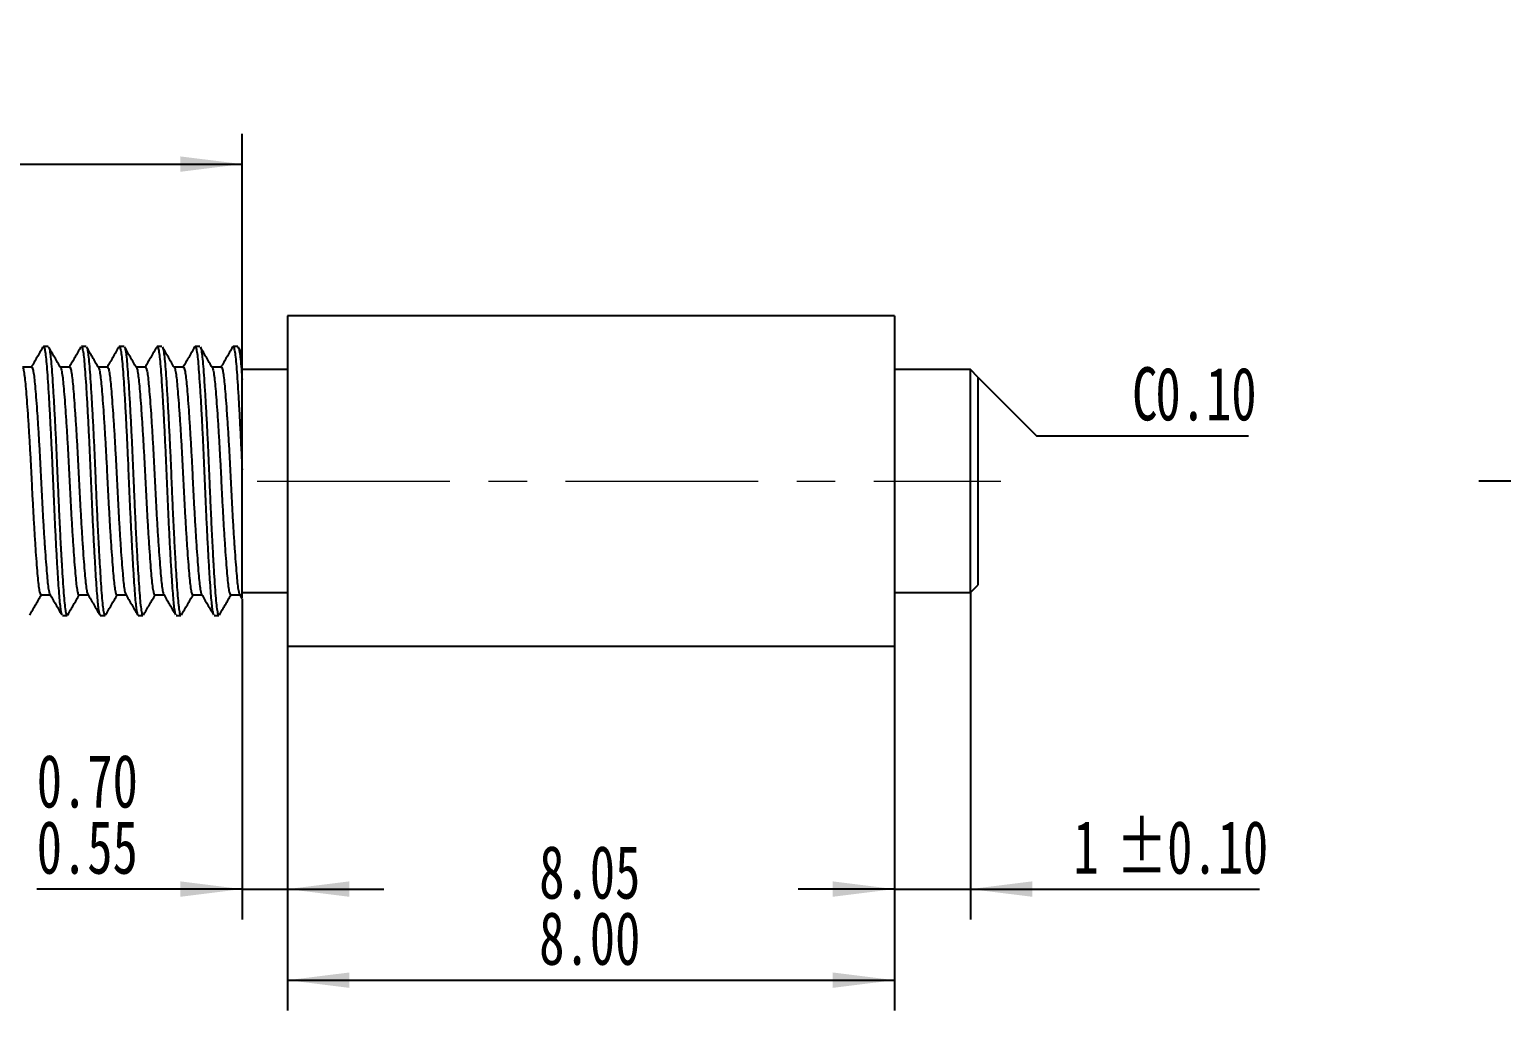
# Model space of a CAD drawing. Header units: millimetres. Extents: x 0 to 297, y 0 to 210.
# Drawn here: x 110.5 to 207.5, y 78.1 to 142.7 of the extents above; entities that cross this region are included whole.
import ezdxf

# ---------------------------------------------------------------- set-up
doc = ezdxf.new("R2010")
doc.units = ezdxf.units.MM
doc.linetypes.add('CENTERX2', pattern=[20.32, 12.7, -2.54, 2.54, -2.54])
doc.layers.add('图框', color=7, linetype='Continuous')
doc.styles.add('SLDTEXTSTYLE5', font='TXT', dxfattribs={"width": 0.7})
doc.dimstyles.new('SLDDIMSTYLE0', dxfattribs={"dimtxt": 3.5, "dimasz": 4.08, "dimexe": 0, "dimexo": 0.0625, "dimgap": 0.875, "dimtad": 2, "dimlfac": 0.2, "dimrnd": 1e-09, "dimzin": 0, "dimdsep": 46, "dimtxsty": 'SLDTEXTSTYLE5', "dimsah": 1, "dimcen": 0.09, "dimadec": 0, "dimazin": 0, "dimlim": 1, "dimtp": 0.1, "dimtm": 0.05, "dimtfac": 1, "dimtmove": 0, "dimatfit": 0, "dimfxl": 0, "dimfrac": 2, "dimtolj": 1, "dimtzin": 0, "dimarcsym": 0})
doc.dimstyles.new('SLDDIMSTYLE1', dxfattribs={"dimtxt": 3.5, "dimasz": 4.08, "dimexe": 0, "dimexo": 0.0625, "dimgap": 0.875, "dimtad": 2, "dimlfac": 0.2, "dimrnd": 1e-09, "dimzin": 4, "dimdsep": 46, "dimtxsty": 'SLDTEXTSTYLE5', "dimsah": 1, "dimcen": 0.09, "dimadec": 0, "dimazin": 1, "dimlim": 1, "dimtp": 0.05, "dimtfac": 1, "dimtofl": 0, "dimtmove": 0, "dimatfit": 3, "dimfxl": 0, "dimfrac": 2, "dimtolj": 1, "dimtzin": 4, "dimarcsym": 0})
doc.dimstyles.new('SLDDIMSTYLE2', dxfattribs={"dimtxt": 3.5, "dimasz": 4.08, "dimexe": 0, "dimexo": 0.0625, "dimgap": 0.875, "dimtad": 2, "dimlfac": 0.2, "dimrnd": 1e-09, "dimzin": 12, "dimdsep": 46, "dimtxsty": 'SLDTEXTSTYLE5', "dimsah": 1, "dimcen": 0.09, "dimadec": 0, "dimazin": 3, "dimtol": 1, "dimtp": 0.1, "dimtm": 0.1, "dimtfac": 1, "dimtmove": 0, "dimatfit": 0, "dimfxl": 0, "dimfrac": 2, "dimtolj": 1, "dimtzin": 0, "dimarcsym": 0})
doc.dimstyles.new('SLDDIMSTYLE3', dxfattribs={"dimtxt": 3.5, "dimasz": 4.08, "dimexe": 0, "dimexo": 0.0625, "dimgap": 0.875, "dimtad": 2, "dimlfac": 0.2, "dimrnd": 1e-09, "dimzin": 4, "dimdsep": 46, "dimtxsty": 'SLDTEXTSTYLE5', "dimsah": 1, "dimcen": 0.09, "dimadec": 0, "dimazin": 1, "dimlim": 1, "dimtp": 0.05, "dimtm": 0.1, "dimtfac": 1, "dimtofl": 0, "dimtmove": 0, "dimatfit": 3, "dimfxl": 0, "dimfrac": 2, "dimtolj": 1, "dimtzin": 4, "dimarcsym": 0})

# ---------------------------------------------------------------- blocks, each defined once
blk = doc.blocks.new('SW_CHAMFER_DIMENSION_0')
at = {"layer": '图框', "color": 0}
for p, q in [((-10.164, 3.866), (-6.298, 0)), ((-6.298, 0), (7.676, 0))]:
    blk.add_line(p, q, dxfattribs=at)
at = {"layer": '图框', "color": 0, "char_height": 3.5, "attachment_point": 1, "style": 'SLDTEXTSTYLE5'}
for s, insert in [('C', (0, 4.512)), ('0.10', (1.536, 4.512))]:
    blk.add_mtext(s, dxfattribs=dict(at, insert=insert))
blk = doc.blocks.new('_D')
at = {"layer": '图框'}
for p, q in [((124.489, 105.203), (124.489, 84.078)), ((127.489, 102.078), (127.489, 84.078)), ((124.489, 86.078), (110.953, 86.078)), ((124.489, 86.078), (127.489, 86.078)), ((127.489, 86.078), (133.839, 86.078))]:
    blk.add_line(p, q, dxfattribs=at)
for points in [[(124.489, 86.078), (120.409, 86.586), (120.409, 85.57)], [(127.489, 86.078), (131.569, 85.57), (131.569, 86.586)]]:
    blk.add_solid(points, dxfattribs=at)
at = {"layer": '图框', "char_height": 3.5, "attachment_point": 1, "style": 'SLDTEXTSTYLE5'}
for s, insert in [('0.70', (110.955, 94.946)), ('0.55', (110.953, 90.59))]:
    blk.add_mtext(s, dxfattribs=dict(at, insert=insert))
blk = doc.blocks.new('_D_1')
at = {"layer": '图框'}
for p, q in [((127.489, 102.078), (127.489, 78.078)), ((167.489, 102.078), (167.489, 78.078)), ((127.489, 80.078), (167.489, 80.078))]:
    blk.add_line(p, q, dxfattribs=at)
for points in [[(127.489, 80.078), (131.569, 79.57), (131.569, 80.586)], [(167.489, 80.078), (163.409, 80.586), (163.409, 79.57)]]:
    blk.add_solid(points, dxfattribs=at)
at = {"layer": '图框', "char_height": 3.5, "attachment_point": 1, "style": 'SLDTEXTSTYLE5'}
for s, insert in [('8.05', (144.072, 88.946)), ('8.00', (144.072, 84.59))]:
    blk.add_mtext(s, dxfattribs=dict(at, insert=insert))
blk = doc.blocks.new('_D_2')
at = {"layer": '图框'}
for p, q in [((167.489, 105.603), (167.489, 84.078)), ((172.489, 105.603), (172.489, 84.078)), ((167.489, 86.078), (161.139, 86.078)), ((167.489, 86.078), (172.489, 86.078)), ((172.489, 86.078), (191.546, 86.078))]:
    blk.add_line(p, q, dxfattribs=at)
for points in [[(167.489, 86.078), (163.409, 86.586), (163.409, 85.57)], [(172.489, 86.078), (176.569, 85.57), (176.569, 86.586)]]:
    blk.add_solid(points, dxfattribs=at)
at = {"layer": '图框', "char_height": 3.5, "attachment_point": 1, "style": 'SLDTEXTSTYLE5'}
for s, insert in [('1', (179.277, 90.59)), ('±0.10', (182.125, 90.59))]:
    blk.add_mtext(s, dxfattribs=dict(at, insert=insert))
blk = doc.blocks.new('_D_3')
at = {"layer": '图框'}
for p, q in [((87.489, 120.488), (87.489, 135.828)), ((124.489, 119.631), (124.489, 135.828)), ((87.489, 133.828), (124.489, 133.828))]:
    blk.add_line(p, q, dxfattribs=at)
for points in [[(87.489, 133.828), (91.569, 133.32), (91.569, 134.336)], [(124.489, 133.828), (120.409, 134.336), (120.409, 133.32)]]:
    blk.add_solid(points, dxfattribs=at)
at = {"layer": '图框', "char_height": 3.5, "attachment_point": 1, "style": 'SLDTEXTSTYLE5'}
for s, insert in [('7.45', (102.646, 142.696)), ('7.30', (102.646, 138.34))]:
    blk.add_mtext(s, dxfattribs=dict(at, insert=insert))
blk = doc.blocks.new('SW_CENTERMARKSYMBOL_0')
at = {"layer": '图框', "color": 0}
for p, q in [((0, 12.5), (0, 23.375)), ((0, 0), (0, 12.5)), ((-12.5, 0), (-23.375, 0)), ((0, 0), (-12.5, 0)), ((0, 0), (0, -12.5)), ((0, 0), (12.5, 0)), ((12.5, 0), (23.375, 0)), ((0, -12.5), (0, -23.375))]:
    blk.add_line(p, q, dxfattribs=at)

msp = doc.modelspace()

# ---------------------------------------------------------------- linework, layer by layer
at = {"color": 7, "linetype": 'Continuous', "lineweight": 25}
for p, q in [((167.489, 123.828), (127.489, 123.828)), ((127.489, 123.828), (127.489, 102.078)), ((167.489, 123.828), (167.489, 102.078)), ((111.708, 121.807), (111.395, 121.807)), ((114.208, 121.807), (113.895, 121.807)), ((116.708, 121.807), (116.395, 121.807)), ((119.208, 121.807), (118.895, 121.807)), ((121.708, 121.807), (121.395, 121.807)), ((124.208, 121.807), (123.895, 121.807)), ((124.504, 121.325), (124.24, 121.78)), ((110.614, 120.453), (110.009, 120.453)), ((113.114, 120.453), (112.509, 120.453)), ((115.614, 120.453), (115.009, 120.453)), ((118.114, 120.453), (117.509, 120.453)), ((120.614, 120.453), (120.009, 120.453)), ((123.114, 120.453), (122.509, 120.453)), ((127.489, 120.303), (124.489, 120.303)), ((172.489, 120.303), (167.489, 120.303)), ((172.989, 119.803), (172.489, 120.303)), ((172.489, 105.603), (172.489, 120.303)), ((172.989, 119.803), (172.989, 106.103)), ((172.489, 105.603), (172.989, 106.103)), ((111.239, 105.453), (111.844, 105.453)), ((113.739, 105.453), (114.344, 105.453)), ((116.239, 105.453), (116.844, 105.453)), ((118.739, 105.453), (119.344, 105.453)), ((121.239, 105.453), (121.844, 105.453)), ((123.739, 105.453), (124.344, 105.453)), ((124.321, 105.494), (124.478, 105.224)), ((124.489, 105.603), (127.489, 105.603)), ((167.489, 105.603), (172.489, 105.603)), ((112.645, 104.1), (112.958, 104.1)), ((115.145, 104.1), (115.458, 104.1)), ((117.645, 104.1), (117.958, 104.1)), ((120.145, 104.1), (120.458, 104.1)), ((122.645, 104.1), (122.958, 104.1)), ((127.489, 102.078), (167.489, 102.078))]:
    msp.add_line(p, q, dxfattribs=at)
for points, knots in [([(111.363, 121.78), (111.232, 121.554), (110.976, 121.111), (110.719, 120.669), (110.594, 120.453)], [0, 0, 0, 0, 0.512011, 1, 1, 1, 1]), ([(111.395, 121.806), (111.395, 121.806), (111.418, 121.844), (111.462, 121.714), (111.526, 121.403), (111.586, 120.867), (111.641, 120.155), (111.702, 119.261), (111.768, 118.193), (111.834, 116.982), (111.9, 115.673), (111.963, 114.319), (112.02, 112.953), (112.078, 111.587), (112.141, 110.233), (112.206, 108.925), (112.273, 107.714), (112.335, 106.694), (112.391, 105.872), (112.44, 105.229), (112.488, 104.727), (112.539, 104.375), (112.579, 104.183), (112.602, 104.158), (112.608, 104.152)], [0, 0, 0, 0, 0.0000511, 0.0526274, 0.1045342, 0.1551521, 0.2048299, 0.2559413, 0.3081436, 0.3607953, 0.4132213, 0.4647636, 0.5148289, 0.5648943, 0.6164365, 0.6688626, 0.7215143, 0.7737165, 0.8177572, 0.8606326, 0.9036638, 0.945092, 0.9872119, 1, 1, 1, 1]), ([(112.527, 120.422), (112.396, 120.648), (112.134, 121.101), (111.871, 121.554), (111.74, 121.78)], [0, 0, 0, 0, 0.499889, 1, 1, 1, 1]), ([(111.74, 121.752), (111.752, 121.738), (111.785, 121.697), (111.839, 121.391), (111.898, 120.87), (111.953, 120.154), (112.015, 119.261), (112.08, 118.193), (112.147, 116.982), (112.213, 115.673), (112.276, 114.319), (112.33, 113.021), (112.381, 111.795), (112.434, 110.64), (112.488, 109.522), (112.544, 108.471), (112.598, 107.511), (112.655, 106.589), (112.712, 105.752), (112.768, 105.038), (112.827, 104.511), (112.891, 104.166), (112.936, 104.122), (112.958, 104.1)], [0, 0, 0, 0, 0.027037, 0.078729, 0.129138, 0.17861, 0.22951, 0.281497, 0.333931, 0.38614, 0.437469, 0.487327, 0.529657, 0.573113, 0.617342, 0.660107, 0.702857, 0.745226, 0.796126, 0.845598, 0.896007, 0.947699, 1, 1, 1, 1]), ([(113.863, 121.78), (113.732, 121.554), (113.476, 121.111), (113.219, 120.669), (113.094, 120.453)], [0, 0, 0, 0, 0.512011, 1, 1, 1, 1]), ([(113.895, 121.806), (113.895, 121.806), (113.918, 121.844), (113.962, 121.714), (114.026, 121.403), (114.086, 120.867), (114.141, 120.155), (114.202, 119.261), (114.268, 118.193), (114.334, 116.982), (114.4, 115.673), (114.463, 114.319), (114.52, 112.953), (114.578, 111.587), (114.641, 110.233), (114.706, 108.925), (114.773, 107.714), (114.835, 106.694), (114.891, 105.872), (114.94, 105.229), (114.988, 104.727), (115.039, 104.375), (115.079, 104.183), (115.102, 104.158), (115.108, 104.152)], [0, 0, 0, 0, 0.0000511, 0.0526274, 0.1045342, 0.1551521, 0.2048299, 0.2559413, 0.3081436, 0.3607953, 0.4132213, 0.4647636, 0.5148289, 0.5648943, 0.6164365, 0.6688626, 0.7215143, 0.7737165, 0.8177572, 0.8606326, 0.9036638, 0.945092, 0.9872119, 1, 1, 1, 1]), ([(115.027, 120.422), (114.896, 120.648), (114.634, 121.101), (114.371, 121.554), (114.24, 121.78)], [0, 0, 0, 0, 0.499889, 1, 1, 1, 1]), ([(114.24, 121.752), (114.252, 121.738), (114.285, 121.697), (114.339, 121.391), (114.398, 120.87), (114.453, 120.154), (114.515, 119.261), (114.58, 118.193), (114.647, 116.982), (114.713, 115.673), (114.776, 114.319), (114.83, 113.021), (114.881, 111.795), (114.934, 110.64), (114.988, 109.522), (115.044, 108.471), (115.098, 107.511), (115.155, 106.589), (115.212, 105.752), (115.268, 105.038), (115.327, 104.511), (115.391, 104.166), (115.436, 104.122), (115.458, 104.1)], [0, 0, 0, 0, 0.027037, 0.078729, 0.129138, 0.17861, 0.22951, 0.281497, 0.333931, 0.38614, 0.437469, 0.487327, 0.529657, 0.573113, 0.617342, 0.660107, 0.702857, 0.745226, 0.796126, 0.845598, 0.896007, 0.947699, 1, 1, 1, 1]), ([(116.363, 121.78), (116.232, 121.554), (115.976, 121.111), (115.719, 120.669), (115.594, 120.453)], [0, 0, 0, 0, 0.512011, 1, 1, 1, 1]), ([(116.395, 121.806), (116.395, 121.806), (116.418, 121.844), (116.462, 121.714), (116.526, 121.403), (116.586, 120.867), (116.641, 120.155), (116.702, 119.261), (116.768, 118.193), (116.834, 116.982), (116.9, 115.673), (116.963, 114.319), (117.02, 112.953), (117.078, 111.587), (117.141, 110.233), (117.206, 108.925), (117.273, 107.714), (117.335, 106.694), (117.391, 105.872), (117.44, 105.229), (117.488, 104.727), (117.539, 104.375), (117.579, 104.183), (117.602, 104.158), (117.608, 104.152)], [0, 0, 0, 0, 0.0000511, 0.0526274, 0.1045342, 0.1551521, 0.2048299, 0.2559413, 0.3081436, 0.3607953, 0.4132213, 0.4647636, 0.5148289, 0.5648943, 0.6164365, 0.6688626, 0.7215143, 0.7737165, 0.8177572, 0.8606326, 0.9036638, 0.945092, 0.9872119, 1, 1, 1, 1]), ([(117.527, 120.422), (117.396, 120.648), (117.134, 121.101), (116.871, 121.554), (116.74, 121.78)], [0, 0, 0, 0, 0.499889, 1, 1, 1, 1]), ([(116.74, 121.752), (116.752, 121.738), (116.785, 121.697), (116.839, 121.391), (116.898, 120.87), (116.953, 120.154), (117.015, 119.261), (117.08, 118.193), (117.147, 116.982), (117.213, 115.673), (117.276, 114.319), (117.33, 113.021), (117.381, 111.795), (117.434, 110.64), (117.488, 109.522), (117.544, 108.471), (117.598, 107.511), (117.655, 106.589), (117.712, 105.752), (117.768, 105.038), (117.827, 104.511), (117.891, 104.166), (117.936, 104.122), (117.958, 104.1)], [0, 0, 0, 0, 0.027037, 0.078729, 0.129138, 0.17861, 0.22951, 0.281497, 0.333931, 0.38614, 0.437469, 0.487327, 0.529657, 0.573113, 0.617342, 0.660107, 0.702857, 0.745226, 0.796126, 0.845598, 0.896007, 0.947699, 1, 1, 1, 1]), ([(118.863, 121.78), (118.732, 121.554), (118.476, 121.111), (118.219, 120.669), (118.094, 120.453)], [0, 0, 0, 0, 0.512011, 1, 1, 1, 1]), ([(118.895, 121.806), (118.895, 121.806), (118.918, 121.844), (118.962, 121.714), (119.026, 121.403), (119.086, 120.867), (119.141, 120.155), (119.202, 119.261), (119.268, 118.193), (119.334, 116.982), (119.4, 115.673), (119.463, 114.319), (119.52, 112.953), (119.578, 111.587), (119.641, 110.233), (119.706, 108.925), (119.773, 107.714), (119.835, 106.694), (119.891, 105.872), (119.94, 105.229), (119.988, 104.727), (120.039, 104.375), (120.079, 104.183), (120.102, 104.158), (120.108, 104.152)], [0, 0, 0, 0, 0.000051, 0.052627, 0.104534, 0.155152, 0.20483, 0.255941, 0.308144, 0.360795, 0.413221, 0.464764, 0.514829, 0.564894, 0.616437, 0.668863, 0.721514, 0.773717, 0.817757, 0.860633, 0.903664, 0.945092, 0.987212, 1, 1, 1, 1]), ([(120.027, 120.422), (119.896, 120.648), (119.634, 121.101), (119.371, 121.554), (119.24, 121.78)], [0, 0, 0, 0, 0.499889, 1, 1, 1, 1]), ([(119.24, 121.752), (119.252, 121.738), (119.285, 121.697), (119.339, 121.391), (119.398, 120.87), (119.453, 120.154), (119.515, 119.261), (119.58, 118.193), (119.647, 116.982), (119.713, 115.673), (119.776, 114.319), (119.83, 113.021), (119.881, 111.795), (119.934, 110.64), (119.988, 109.522), (120.044, 108.471), (120.098, 107.511), (120.155, 106.589), (120.212, 105.752), (120.268, 105.038), (120.327, 104.511), (120.391, 104.166), (120.436, 104.122), (120.458, 104.1)], [0, 0, 0, 0, 0.027037, 0.078729, 0.129138, 0.17861, 0.22951, 0.281497, 0.333931, 0.38614, 0.437469, 0.487327, 0.529657, 0.573113, 0.617342, 0.660107, 0.702857, 0.745226, 0.796126, 0.845598, 0.896007, 0.947699, 1, 1, 1, 1]), ([(121.363, 121.78), (121.232, 121.554), (120.976, 121.111), (120.719, 120.669), (120.594, 120.453)], [0, 0, 0, 0, 0.512011, 1, 1, 1, 1]), ([(121.363, 121.752), (121.374, 121.775), (121.407, 121.847), (121.462, 121.723), (121.526, 121.4), (121.586, 120.868), (121.641, 120.155), (121.702, 119.261), (121.768, 118.193), (121.834, 116.982), (121.9, 115.673), (121.963, 114.319), (122.02, 112.953), (122.078, 111.587), (122.141, 110.233), (122.206, 108.925), (122.273, 107.714), (122.335, 106.694), (122.391, 105.872), (122.44, 105.229), (122.488, 104.727), (122.539, 104.375), (122.579, 104.183), (122.602, 104.158), (122.608, 104.152)], [0, 0, 0, 0, 0.024738, 0.076016, 0.126642, 0.17601, 0.224461, 0.274311, 0.325224, 0.376576, 0.427708, 0.477978, 0.526807, 0.575636, 0.625906, 0.677038, 0.72839, 0.779303, 0.822256, 0.864073, 0.906042, 0.946448, 0.987528, 1, 1, 1, 1]), ([(122.527, 120.422), (122.396, 120.648), (122.134, 121.101), (121.871, 121.554), (121.74, 121.78)], [0, 0, 0, 0, 0.499889, 1, 1, 1, 1]), ([(121.74, 121.752), (121.752, 121.738), (121.785, 121.697), (121.839, 121.391), (121.898, 120.87), (121.953, 120.154), (122.015, 119.261), (122.08, 118.193), (122.147, 116.982), (122.213, 115.673), (122.276, 114.319), (122.33, 113.021), (122.381, 111.795), (122.434, 110.64), (122.488, 109.522), (122.544, 108.471), (122.598, 107.511), (122.655, 106.589), (122.712, 105.752), (122.768, 105.038), (122.827, 104.511), (122.891, 104.166), (122.936, 104.122), (122.958, 104.1)], [0, 0, 0, 0, 0.027037, 0.078729, 0.129138, 0.17861, 0.22951, 0.281497, 0.333931, 0.38614, 0.437469, 0.487327, 0.529657, 0.573113, 0.617342, 0.660107, 0.702857, 0.745226, 0.796126, 0.845598, 0.896007, 0.947699, 1, 1, 1, 1]), ([(123.863, 121.78), (123.732, 121.554), (123.476, 121.111), (123.219, 120.669), (123.094, 120.453)], [0, 0, 0, 0, 0.512011, 1, 1, 1, 1]), ([(123.863, 121.752), (123.874, 121.775), (123.907, 121.847), (123.962, 121.723), (124.026, 121.4), (124.086, 120.868), (124.141, 120.155), (124.202, 119.261), (124.268, 118.193), (124.334, 116.982), (124.4, 115.673), (124.452, 114.563), (124.481, 113.902), (124.489, 113.702)], [0, 0, 0, 0, 0.049498, 0.152101, 0.253398, 0.352179, 0.449125, 0.54887, 0.650743, 0.753493, 0.855803, 0.956388, 1, 1, 1, 1]), ([(124.24, 121.752), (124.252, 121.738), (124.285, 121.697), (124.339, 121.392), (124.398, 120.869), (124.446, 120.258), (124.477, 119.803), (124.489, 119.631)], [0, 0, 0, 0, 0.129718, 0.377724, 0.619572, 0.856928, 1, 1, 1, 1]), ([(124.489, 119.631), (124.489, 119.916), (124.489, 120.485), (124.489, 121.039), (124.489, 121.332), (124.489, 121.32), (124.489, 121.316)], [0, 0, 0, 0, 0.27764, 0.55511, 0.833386, 1, 1, 1, 1]), ([(110.027, 120.399), (110.037, 120.388), (110.068, 120.355), (110.12, 120.101), (110.179, 119.66), (110.235, 119.053), (110.296, 118.297), (110.361, 117.392), (110.428, 116.366), (110.494, 115.258), (110.557, 114.11), (110.614, 112.953), (110.671, 111.796), (110.734, 110.649), (110.8, 109.54), (110.867, 108.515), (110.932, 107.61), (110.994, 106.853), (111.049, 106.248), (111.109, 105.801), (111.173, 105.509), (111.217, 105.472), (111.239, 105.453)], [0, 0, 0, 0, 0.022684, 0.07461, 0.125244, 0.174936, 0.226064, 0.278286, 0.330958, 0.383403, 0.434964, 0.485044, 0.535124, 0.586685, 0.63913, 0.691802, 0.744024, 0.795152, 0.844844, 0.895478, 0.947404, 1, 1, 1, 1]), ([(110.614, 120.453), (110.636, 120.435), (110.681, 120.398), (110.745, 120.105), (110.804, 119.659), (110.86, 119.054), (110.921, 118.297), (110.986, 117.392), (111.053, 116.366), (111.119, 115.258), (111.182, 114.11), (111.239, 112.953), (111.296, 111.796), (111.359, 110.649), (111.425, 109.54), (111.492, 108.515), (111.557, 107.61), (111.619, 106.854), (111.674, 106.246), (111.734, 105.807), (111.783, 105.558), (111.813, 105.525), (111.821, 105.516)], [0, 0, 0, 0, 0.052818, 0.104962, 0.155809, 0.205711, 0.257055, 0.309497, 0.36239, 0.415057, 0.466834, 0.517126, 0.567417, 0.619195, 0.671861, 0.724755, 0.777197, 0.828541, 0.878442, 0.92929, 0.981434, 1, 1, 1, 1]), ([(112.527, 120.399), (112.537, 120.388), (112.568, 120.355), (112.62, 120.101), (112.679, 119.66), (112.735, 119.053), (112.796, 118.297), (112.861, 117.392), (112.928, 116.366), (112.994, 115.258), (113.057, 114.11), (113.114, 112.953), (113.171, 111.796), (113.234, 110.649), (113.3, 109.54), (113.367, 108.515), (113.432, 107.61), (113.494, 106.853), (113.549, 106.248), (113.609, 105.801), (113.673, 105.509), (113.717, 105.472), (113.739, 105.453)], [0, 0, 0, 0, 0.022684, 0.07461, 0.125244, 0.174936, 0.226064, 0.278286, 0.330958, 0.383403, 0.434964, 0.485044, 0.535124, 0.586685, 0.63913, 0.691802, 0.744024, 0.795152, 0.844844, 0.895478, 0.947404, 1, 1, 1, 1]), ([(113.114, 120.453), (113.136, 120.435), (113.181, 120.398), (113.245, 120.105), (113.304, 119.659), (113.36, 119.054), (113.421, 118.297), (113.486, 117.392), (113.553, 116.366), (113.619, 115.258), (113.682, 114.11), (113.739, 112.953), (113.796, 111.796), (113.859, 110.649), (113.925, 109.54), (113.992, 108.515), (114.057, 107.61), (114.119, 106.854), (114.174, 106.246), (114.234, 105.807), (114.283, 105.558), (114.313, 105.525), (114.321, 105.516)], [0, 0, 0, 0, 0.052818, 0.104962, 0.155809, 0.205711, 0.257055, 0.309497, 0.36239, 0.415057, 0.466834, 0.517126, 0.567417, 0.619195, 0.671861, 0.724755, 0.777197, 0.828541, 0.878442, 0.92929, 0.981434, 1, 1, 1, 1]), ([(115.027, 120.399), (115.037, 120.388), (115.068, 120.355), (115.12, 120.101), (115.179, 119.66), (115.235, 119.053), (115.296, 118.297), (115.361, 117.392), (115.428, 116.366), (115.494, 115.258), (115.557, 114.11), (115.614, 112.953), (115.671, 111.796), (115.734, 110.649), (115.8, 109.54), (115.867, 108.515), (115.932, 107.61), (115.994, 106.853), (116.049, 106.248), (116.109, 105.801), (116.173, 105.509), (116.217, 105.472), (116.239, 105.453)], [0, 0, 0, 0, 0.022684, 0.07461, 0.125244, 0.174936, 0.226064, 0.278286, 0.330958, 0.383403, 0.434964, 0.485044, 0.535124, 0.586685, 0.63913, 0.691802, 0.744024, 0.795152, 0.844844, 0.895478, 0.947404, 1, 1, 1, 1]), ([(115.614, 120.453), (115.636, 120.435), (115.681, 120.398), (115.745, 120.105), (115.804, 119.659), (115.86, 119.054), (115.921, 118.297), (115.986, 117.392), (116.053, 116.366), (116.119, 115.258), (116.182, 114.11), (116.239, 112.953), (116.296, 111.796), (116.359, 110.649), (116.425, 109.54), (116.492, 108.515), (116.557, 107.61), (116.619, 106.854), (116.674, 106.246), (116.734, 105.807), (116.783, 105.558), (116.813, 105.525), (116.821, 105.516)], [0, 0, 0, 0, 0.052818, 0.104962, 0.155809, 0.205711, 0.257055, 0.309497, 0.36239, 0.415057, 0.466834, 0.517126, 0.567417, 0.619195, 0.671861, 0.724755, 0.777197, 0.828541, 0.878442, 0.92929, 0.981434, 1, 1, 1, 1]), ([(117.527, 120.399), (117.537, 120.388), (117.568, 120.355), (117.62, 120.101), (117.679, 119.66), (117.735, 119.053), (117.796, 118.297), (117.861, 117.392), (117.928, 116.366), (117.994, 115.258), (118.057, 114.11), (118.114, 112.953), (118.171, 111.796), (118.234, 110.649), (118.3, 109.54), (118.367, 108.515), (118.432, 107.61), (118.494, 106.853), (118.549, 106.248), (118.609, 105.801), (118.673, 105.509), (118.717, 105.472), (118.739, 105.453)], [0, 0, 0, 0, 0.022684, 0.07461, 0.125244, 0.174936, 0.226064, 0.278286, 0.330958, 0.383403, 0.434964, 0.485044, 0.535124, 0.586685, 0.63913, 0.691802, 0.744024, 0.795152, 0.844844, 0.895478, 0.947404, 1, 1, 1, 1]), ([(118.114, 120.453), (118.136, 120.435), (118.181, 120.398), (118.245, 120.105), (118.304, 119.659), (118.36, 119.054), (118.421, 118.297), (118.486, 117.392), (118.553, 116.366), (118.619, 115.258), (118.682, 114.11), (118.739, 112.953), (118.796, 111.796), (118.859, 110.649), (118.925, 109.54), (118.992, 108.515), (119.057, 107.61), (119.119, 106.854), (119.174, 106.246), (119.234, 105.807), (119.283, 105.558), (119.313, 105.525), (119.321, 105.516)], [0, 0, 0, 0, 0.052818, 0.104962, 0.155809, 0.205711, 0.257055, 0.309497, 0.36239, 0.415057, 0.466834, 0.517126, 0.567417, 0.619195, 0.671861, 0.724755, 0.777197, 0.828541, 0.878442, 0.92929, 0.981434, 1, 1, 1, 1]), ([(120.027, 120.399), (120.037, 120.388), (120.068, 120.355), (120.12, 120.101), (120.179, 119.66), (120.235, 119.053), (120.296, 118.297), (120.361, 117.392), (120.428, 116.366), (120.494, 115.258), (120.557, 114.11), (120.614, 112.953), (120.671, 111.796), (120.734, 110.649), (120.8, 109.54), (120.867, 108.515), (120.932, 107.61), (120.994, 106.853), (121.049, 106.248), (121.109, 105.801), (121.173, 105.509), (121.217, 105.472), (121.239, 105.453)], [0, 0, 0, 0, 0.022684, 0.07461, 0.125244, 0.174936, 0.226064, 0.278286, 0.330958, 0.383403, 0.434964, 0.485044, 0.535124, 0.586685, 0.63913, 0.691802, 0.744024, 0.795152, 0.844844, 0.895478, 0.947404, 1, 1, 1, 1]), ([(120.614, 120.453), (120.636, 120.435), (120.681, 120.398), (120.745, 120.105), (120.804, 119.659), (120.86, 119.054), (120.921, 118.297), (120.986, 117.392), (121.053, 116.366), (121.119, 115.258), (121.182, 114.11), (121.239, 112.953), (121.296, 111.796), (121.359, 110.649), (121.425, 109.54), (121.492, 108.515), (121.557, 107.61), (121.619, 106.854), (121.674, 106.246), (121.734, 105.807), (121.783, 105.558), (121.813, 105.525), (121.821, 105.516)], [0, 0, 0, 0, 0.052818, 0.104962, 0.155809, 0.205711, 0.257055, 0.309497, 0.36239, 0.415057, 0.466834, 0.517126, 0.567417, 0.619195, 0.671861, 0.724755, 0.777197, 0.828541, 0.878442, 0.92929, 0.981434, 1, 1, 1, 1]), ([(122.527, 120.399), (122.537, 120.388), (122.568, 120.355), (122.62, 120.101), (122.679, 119.66), (122.735, 119.053), (122.796, 118.297), (122.861, 117.392), (122.928, 116.366), (122.994, 115.258), (123.057, 114.11), (123.114, 112.953), (123.171, 111.796), (123.234, 110.649), (123.3, 109.54), (123.367, 108.515), (123.432, 107.61), (123.494, 106.853), (123.549, 106.248), (123.609, 105.801), (123.673, 105.509), (123.717, 105.472), (123.739, 105.453)], [0, 0, 0, 0, 0.022684, 0.07461, 0.125244, 0.174936, 0.226064, 0.278286, 0.330958, 0.383403, 0.434964, 0.485044, 0.535124, 0.586685, 0.63913, 0.691802, 0.744024, 0.795152, 0.844844, 0.895478, 0.947404, 1, 1, 1, 1]), ([(123.114, 120.453), (123.136, 120.435), (123.181, 120.398), (123.245, 120.105), (123.304, 119.659), (123.36, 119.054), (123.421, 118.297), (123.486, 117.392), (123.553, 116.366), (123.619, 115.258), (123.682, 114.11), (123.739, 112.953), (123.796, 111.796), (123.859, 110.649), (123.925, 109.54), (123.992, 108.515), (124.057, 107.61), (124.119, 106.854), (124.174, 106.246), (124.234, 105.807), (124.283, 105.558), (124.313, 105.525), (124.321, 105.516)], [0, 0, 0, 0, 0.052818, 0.104962, 0.155809, 0.205711, 0.257055, 0.309497, 0.36239, 0.415057, 0.466834, 0.517126, 0.567417, 0.619195, 0.671861, 0.724755, 0.777197, 0.828541, 0.878442, 0.92929, 0.981434, 1, 1, 1, 1]), ([(124.489, 105.23), (124.489, 105.23), (124.489, 105.23), (124.489, 105.469), (124.489, 105.926), (124.489, 106.587), (124.489, 107.431), (124.489, 108.459), (124.489, 109.645), (124.489, 110.948), (124.489, 112.315), (124.489, 113.239), (124.489, 113.702)], [0, 0, 0, 0, 0.059608, 0.159449, 0.259261, 0.359129, 0.463471, 0.567812, 0.677083, 0.786354, 0.893155, 1, 1, 1, 1]), ([(110.49, 104.127), (110.621, 104.353), (110.877, 104.795), (111.134, 105.238), (111.259, 105.453)], [0, 0, 0, 0, 0.511894, 1, 1, 1, 1]), ([(111.821, 105.494), (111.952, 105.268), (112.214, 104.815), (112.477, 104.363), (112.608, 104.136)], [0, 0, 0, 0, 0.499894, 1, 1, 1, 1]), ([(112.99, 104.127), (113.121, 104.353), (113.377, 104.795), (113.634, 105.238), (113.759, 105.453)], [0, 0, 0, 0, 0.511894, 1, 1, 1, 1]), ([(114.321, 105.494), (114.452, 105.268), (114.714, 104.815), (114.977, 104.363), (115.108, 104.136)], [0, 0, 0, 0, 0.499894, 1, 1, 1, 1]), ([(115.49, 104.127), (115.621, 104.353), (115.877, 104.795), (116.134, 105.238), (116.259, 105.453)], [0, 0, 0, 0, 0.511894, 1, 1, 1, 1]), ([(116.821, 105.494), (116.952, 105.268), (117.214, 104.815), (117.477, 104.363), (117.608, 104.136)], [0, 0, 0, 0, 0.499894, 1, 1, 1, 1]), ([(117.99, 104.127), (118.121, 104.353), (118.377, 104.795), (118.634, 105.238), (118.759, 105.453)], [0, 0, 0, 0, 0.511894, 1, 1, 1, 1]), ([(119.321, 105.494), (119.452, 105.268), (119.714, 104.815), (119.977, 104.363), (120.108, 104.136)], [0, 0, 0, 0, 0.499894, 1, 1, 1, 1]), ([(120.49, 104.127), (120.621, 104.353), (120.877, 104.795), (121.134, 105.238), (121.259, 105.453)], [0, 0, 0, 0, 0.511894, 1, 1, 1, 1]), ([(121.821, 105.494), (121.952, 105.268), (122.214, 104.815), (122.477, 104.363), (122.608, 104.136)], [0, 0, 0, 0, 0.4998939, 1, 1, 1, 1]), ([(122.99, 104.127), (123.121, 104.353), (123.377, 104.795), (123.634, 105.238), (123.759, 105.453)], [0, 0, 0, 0, 0.5118941, 1, 1, 1, 1])]:
    msp.add_open_spline(points, degree=3, knots=knots, dxfattribs=at)
msp.add_open_spline([(124.489, 113.702), (124.489, 115.978), (124.489, 118.132), (124.489, 119.631)], degree=3, dxfattribs=at)
at = {"layer": '图框', "linetype": 'CENTERX2', "lineweight": 18}
for p, q in [((125.489, 112.953), (167.489, 112.953)), ((167.489, 112.953), (174.489, 112.953))]:
    msp.add_line(p, q, dxfattribs=at)

# ---------------------------------------------------------------- block references
at = {"layer": '图框'}
for name, p in [('SW_CENTERMARKSYMBOL_0', (229.385, 112.953)), ('SW_CHAMFER_DIMENSION_0', (183.153, 115.938))]:
    msp.add_blockref(name, p, dxfattribs=at)

# ---------------------------------------------------------------- dimensions: what is measured, and where the dimension line sits
dim = msp.add_linear_dim(base=(124.489, 133.828), p1=(87.489, 120.488), p2=(124.489, 119.631), angle=0, dimstyle='SLDDIMSTYLE3', dxfattribs=at)
dim.commit()
dim.dimension.update_dxf_attribs({"geometry": '_D_3', "text_midpoint": (105.713, 133.828), "dimtype": 160})
for base, p1, p2, dimstyle, picture, middle in [((127.489, 86.078), (124.489, 105.203), (127.489, 102.078), 'SLDDIMSTYLE0', '_D', (114.023, 86.078)), ((172.489, 86.078), (167.489, 105.603), (172.489, 105.603), 'SLDDIMSTYLE2', '_D_2', (185.411, 86.078)), ((167.489, 80.078), (127.489, 102.078), (167.489, 102.078), 'SLDDIMSTYLE1', '_D_1', (147.139, 80.078))]:
    dim = msp.add_linear_dim(base=base, p1=p1, p2=p2, dimstyle=dimstyle, dxfattribs=at)
    dim.commit()
    dim.dimension.update_dxf_attribs({"geometry": picture, "text_midpoint": middle, "dimtype": 160})

doc.saveas('drawing.dxf')
